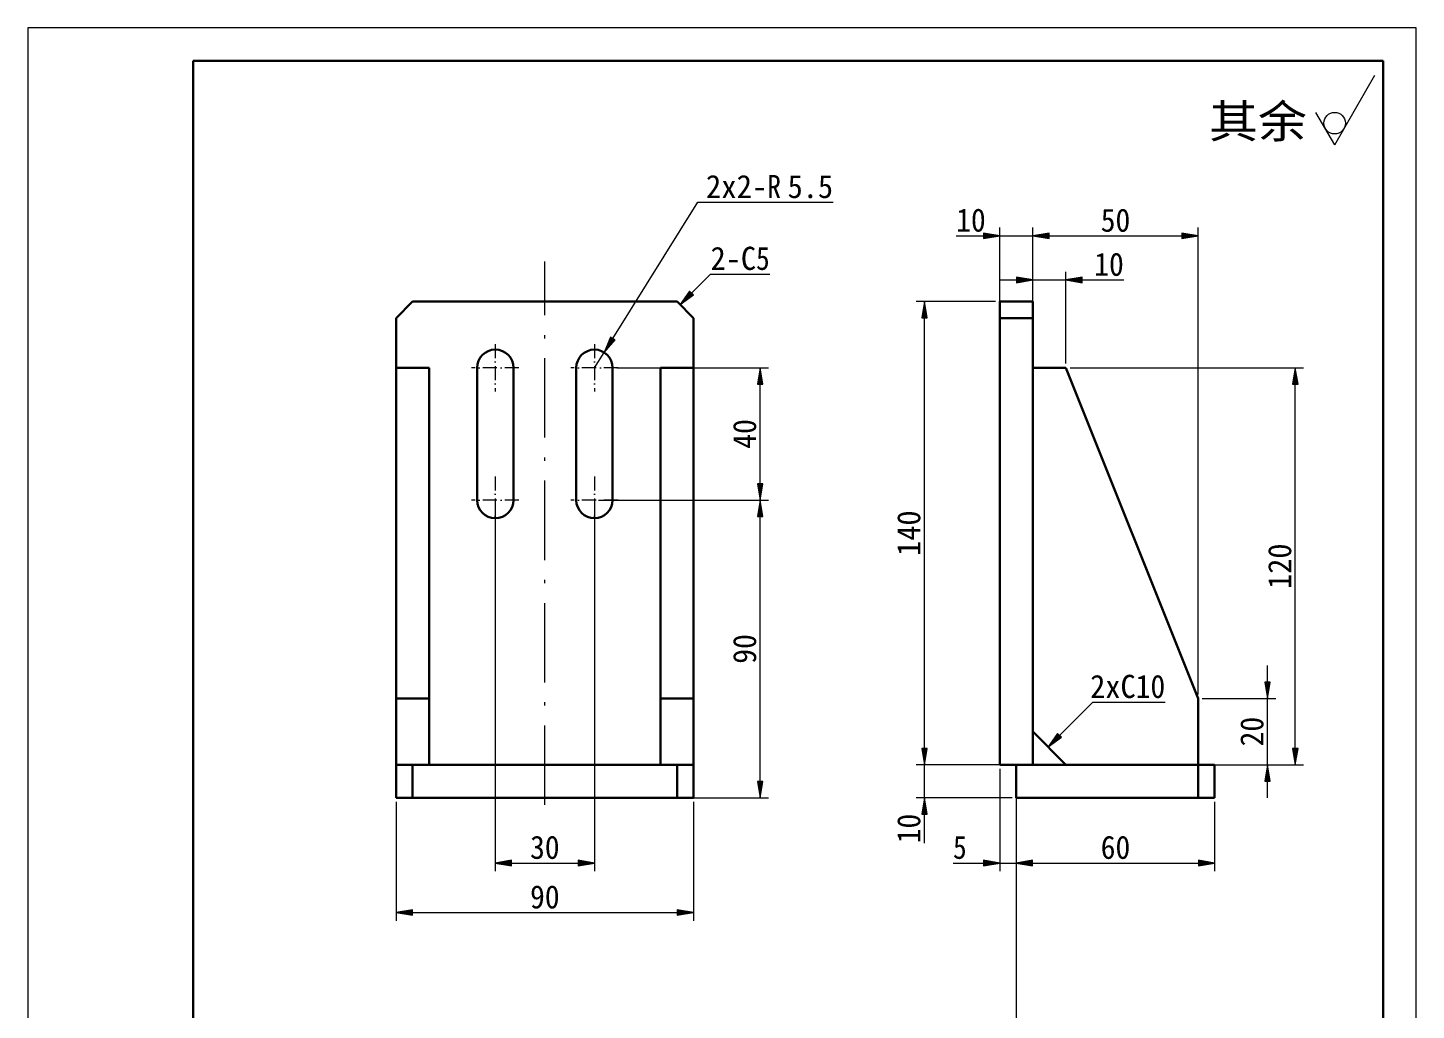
# Model space of a CAD drawing. Extents: x -157 to 67731, y -20850 to 580.
# Drawn here: x 0 to 210, y 148.5 to 297 of the extents above; entities that cross this region are included whole.
import ezdxf
from ezdxf.enums import TextEntityAlignment as Align

# ---------------------------------------------------------------- set-up
doc = ezdxf.new("R2010")
doc.units = 0
doc.linetypes.add('DASHDOT', pattern=[18.5, 12, -3, 0.5, -3])
doc.layers.get('0').update_dxf_attribs({"lineweight": 13})
doc.layers.add('__5', color=7, linetype='Continuous', lineweight=13)
doc.styles.get("Standard").update_dxf_attribs({"font": ''})
doc.styles.get('Standard').set_extended_font_data('SimSun')
doc.dimstyles.get("Standard").update_dxf_attribs({"dimtxt": 2.5, "dimasz": 2.5, "dimexe": 1.25, "dimexo": 0.625, "dimtad": 1, "dimtxsty": 'Standard', "dimcen": 2.5, "dimadec": 0, "dimazin": 0, "dimtfac": 1, "dimtmove": 0, "dimatfit": 0, "dimfxl": 0, "dimarcsym": 0})

# ---------------------------------------------------------------- blocks, each defined once
blk = doc.blocks.new('*D0')
at = {"layer": '__5', "color": 94, "lineweight": 13, "ltscale": 0.449181, "transparency": 16777216}
for p, q in [((55.71, 179.98), (55.71, 162.02)), ((100.71, 179.98), (100.71, 162.02))]:
    blk.add_line(p, q, dxfattribs=at)
at = {"layer": '__5', "color": 94, "lineweight": 13, "transparency": 16777216}
blk.add_line((58.17, 163.27), (98.24, 163.27), dxfattribs=at)
for points in [[(58.17, 163.68), (55.71, 163.27), (58.17, 162.85)], [(98.24, 162.85), (100.71, 163.27), (98.24, 163.68)]]:
    blk.add_lwpolyline(points, close=True, dxfattribs=at)
for points in [[(58.17, 163.68), (55.71, 163.27), (58.17, 163.68), (58.17, 162.85)], [(98.24, 162.85), (100.71, 163.27), (98.24, 162.85), (98.24, 163.68)]]:
    blk.add_solid(points, dxfattribs=at)
at = {"layer": '__5', "color": 94, "lineweight": 13, "transparency": 16777216, "width": 0.893612}
blk.add_text('90', height=3.5, dxfattribs=at).set_placement((75.97, 163.89), (80.44, 163.89), align=Align.FIT)
blk = doc.blocks.new('*D1')
at = {"layer": '__5', "color": 94, "lineweight": 13, "transparency": 16777216}
for p, q in [((86.33, 225.61), (112.03, 225.61)), ((110.78, 183.07), (110.78, 223.14))]:
    blk.add_line(p, q, dxfattribs=at)
at = {"layer": '__5', "color": 94, "lineweight": 13, "ltscale": 0.330015, "transparency": 16777216}
blk.add_line((98.83, 180.61), (112.03, 180.61), dxfattribs=at)
at = {"layer": '__5', "color": 94, "lineweight": 13, "transparency": 16777216}
for points in [[(111.2, 223.14), (110.78, 225.61), (110.37, 223.14)], [(110.37, 183.07), (110.78, 180.61), (111.2, 183.07)]]:
    blk.add_lwpolyline(points, close=True, dxfattribs=at)
for points in [[(111.2, 223.14), (110.78, 225.61), (111.2, 223.14), (110.37, 223.14)], [(110.37, 183.07), (110.78, 180.61), (110.37, 183.07), (111.2, 183.07)]]:
    blk.add_solid(points, dxfattribs=at)
at = {"layer": '__5', "color": 94, "lineweight": 13, "transparency": 16777216, "width": 0.893611}
blk.add_text('90', height=3.5, rotation=90, dxfattribs=at).set_placement((110.16, 200.87), (110.16, 205.35), align=Align.FIT)
blk = doc.blocks.new('*D2')
at = {"layer": '__5', "color": 94, "lineweight": 13, "transparency": 16777216}
for p, q in [((89.08, 245.61), (112.03, 245.61)), ((89.08, 225.61), (112.03, 225.61))]:
    blk.add_line(p, q, dxfattribs=at)
at = {"layer": '__5', "color": 94, "lineweight": 13, "ltscale": 0.376714, "transparency": 16777216}
blk.add_line((110.78, 228.07), (110.78, 243.14), dxfattribs=at)
at = {"layer": '__5', "color": 94, "lineweight": 13, "transparency": 16777216}
for points in [[(111.2, 243.14), (110.78, 245.61), (110.37, 243.14)], [(110.37, 228.07), (110.78, 225.61), (111.2, 228.07)]]:
    blk.add_lwpolyline(points, close=True, dxfattribs=at)
for points in [[(111.2, 243.14), (110.78, 245.61), (111.2, 243.14), (110.37, 243.14)], [(110.37, 228.07), (110.78, 225.61), (110.37, 228.07), (111.2, 228.07)]]:
    blk.add_solid(points, dxfattribs=at)
at = {"layer": '__5', "color": 94, "lineweight": 13, "transparency": 16777216, "width": 0.893612}
blk.add_text('40', height=3.5, rotation=90, dxfattribs=at).set_placement((110.16, 233.37), (110.16, 237.85), align=Align.FIT)
blk = doc.blocks.new('*D3')
at = {"layer": '__5', "color": 94, "lineweight": 13, "transparency": 16777216}
for p, q in [((70.71, 224.98), (70.71, 169.5)), ((85.71, 224.98), (85.71, 169.5))]:
    blk.add_line(p, q, dxfattribs=at)
at = {"layer": '__5', "color": 94, "lineweight": 13, "ltscale": 0.251714, "transparency": 16777216}
blk.add_line((73.17, 170.75), (83.24, 170.75), dxfattribs=at)
at = {"layer": '__5', "color": 94, "lineweight": 13, "transparency": 16777216}
for points in [[(73.17, 171.17), (70.71, 170.75), (73.17, 170.34)], [(83.24, 170.34), (85.71, 170.75), (83.24, 171.17)]]:
    blk.add_lwpolyline(points, close=True, dxfattribs=at)
for points in [[(73.17, 171.17), (70.71, 170.75), (73.17, 171.17), (73.17, 170.34)], [(83.24, 170.34), (85.71, 170.75), (83.24, 170.34), (83.24, 171.17)]]:
    blk.add_solid(points, dxfattribs=at)
at = {"layer": '__5', "color": 94, "lineweight": 13, "transparency": 16777216, "width": 0.893612}
blk.add_text('30', height=3.5, dxfattribs=at).set_placement((75.97, 171.38), (80.44, 171.38), align=Align.FIT)
blk = doc.blocks.new('*D4')
at = {"layer": '__5', "color": 94, "lineweight": 13, "transparency": 16777216}
for p, q in [((88.47, 250.03), (101.35, 270.64)), ((101.35, 270.64), (121.8, 270.64))]:
    blk.add_line(p, q, dxfattribs=at)
at = {"layer": '__5', "color": 94, "lineweight": 13, "ltscale": 0.06875, "transparency": 16777216}
blk.add_line((85.71, 245.61), (87.16, 247.94), dxfattribs=at)
at = {"layer": '__5', "color": 94, "lineweight": 13, "transparency": 16777216}
blk.add_lwpolyline([(88.12, 250.25), (87.16, 247.94), (88.82, 249.81)], close=True, dxfattribs=at)
blk.add_solid([(88.12, 250.25), (87.16, 247.94), (88.12, 250.25), (88.82, 249.81)], dxfattribs=at)
for s, width, p, p2 in [('2x2-', 0.928573, (102.56, 271.26), (111.86, 271.26)), ('R', 0.823689, (111.86, 271.26), (113.92, 271.26)), ('5.5', 0.916919, (114.92, 271.26), (121.8, 271.26))]:
    blk.add_text(s, height=3.5, dxfattribs=dict(at, width=width)).set_placement(p, p2, align=Align.FIT)
blk = doc.blocks.new('*D5')
at = {"layer": '__5', "color": 94, "lineweight": 13, "ltscale": 0.262006, "transparency": 16777216}
for p, q in [((149.51, 179.98), (149.51, 169.5)), ((179.51, 179.98), (179.51, 169.5))]:
    blk.add_line(p, q, dxfattribs=at)
at = {"layer": '__5', "color": 94, "lineweight": 13, "transparency": 16777216}
blk.add_line((151.98, 170.75), (177.05, 170.75), dxfattribs=at)
for points in [[(151.98, 171.17), (149.51, 170.75), (151.98, 170.34)], [(177.05, 170.34), (179.51, 170.75), (177.05, 171.17)]]:
    blk.add_lwpolyline(points, close=True, dxfattribs=at)
for points in [[(151.98, 171.17), (149.51, 170.75), (151.98, 171.17), (151.98, 170.34)], [(177.05, 170.34), (179.51, 170.75), (177.05, 170.34), (177.05, 171.17)]]:
    blk.add_solid(points, dxfattribs=at)
at = {"layer": '__5', "color": 94, "lineweight": 13, "transparency": 16777216, "width": 0.893612}
blk.add_text('60', height=3.5, dxfattribs=at).set_placement((162.28, 171.38), (166.75, 171.38), align=Align.FIT)
blk = doc.blocks.new('*D6')
at = {"layer": '__5', "color": 94, "lineweight": 13, "ltscale": 0.387006, "transparency": 16777216}
blk.add_line((147.01, 184.98), (147.01, 169.5), dxfattribs=at)
at = {"layer": '__5', "color": 94, "lineweight": 13, "ltscale": 0.262006, "transparency": 16777216}
blk.add_line((149.51, 179.98), (149.51, 169.5), dxfattribs=at)
at = {"layer": '__5', "color": 94, "lineweight": 13, "ltscale": 0.114895, "transparency": 16777216}
blk.add_line((139.95, 170.75), (144.55, 170.75), dxfattribs=at)
at = {"layer": '__5', "color": 94, "lineweight": 13, "ltscale": 0.0625, "transparency": 16777216}
blk.add_line((147.01, 170.75), (149.51, 170.75), dxfattribs=at)
at = {"layer": '__5', "color": 94, "lineweight": 13, "ltscale": 0.063357, "transparency": 16777216}
blk.add_line((151.98, 170.75), (154.51, 170.75), dxfattribs=at)
at = {"layer": '__5', "color": 94, "lineweight": 13, "transparency": 16777216}
for points in [[(144.55, 170.34), (147.01, 170.75), (144.55, 171.17)], [(151.98, 171.17), (149.51, 170.75), (151.98, 170.34)]]:
    blk.add_lwpolyline(points, close=True, dxfattribs=at)
for points in [[(144.55, 170.34), (147.01, 170.75), (144.55, 170.34), (144.55, 171.17)], [(151.98, 171.17), (149.51, 170.75), (151.98, 171.17), (151.98, 170.34)]]:
    blk.add_solid(points, dxfattribs=at)
at = {"layer": '__5', "color": 94, "lineweight": 13, "transparency": 16777216, "width": 0.823689}
blk.add_text('5', height=3.5, dxfattribs=at).set_placement((139.95, 171.38), (142.01, 171.38), align=Align.FIT)
blk = doc.blocks.new('*D7')
at = {"layer": '__5', "color": 94, "lineweight": 13, "ltscale": 0.063357, "transparency": 16777216}
blk.add_line((135.61, 188.07), (135.61, 190.61), dxfattribs=at)
at = {"layer": '__5', "color": 94, "lineweight": 13, "transparency": 16777216}
blk.add_line((156.39, 185.61), (134.36, 185.61), dxfattribs=at)
at = {"layer": '__5', "color": 94, "lineweight": 13, "ltscale": 0.125, "transparency": 16777216}
blk.add_line((135.61, 180.61), (135.61, 185.61), dxfattribs=at)
at = {"layer": '__5', "color": 94, "lineweight": 13, "ltscale": 0.363059, "transparency": 16777216}
blk.add_line((148.89, 180.61), (134.36, 180.61), dxfattribs=at)
at = {"layer": '__5', "color": 94, "lineweight": 13, "ltscale": 0.110411, "transparency": 16777216}
blk.add_line((135.61, 173.73), (135.61, 178.14), dxfattribs=at)
at = {"layer": '__5', "color": 94, "lineweight": 13, "transparency": 16777216}
for points in [[(135.2, 188.07), (135.61, 185.61), (136.03, 188.07)], [(136.03, 178.14), (135.61, 180.61), (135.2, 178.14)]]:
    blk.add_lwpolyline(points, close=True, dxfattribs=at)
for points in [[(135.2, 188.07), (135.61, 185.61), (135.2, 188.07), (136.03, 188.07)], [(136.03, 178.14), (135.61, 180.61), (136.03, 178.14), (135.2, 178.14)]]:
    blk.add_solid(points, dxfattribs=at)
at = {"layer": '__5', "color": 94, "lineweight": 13, "transparency": 16777216, "width": 0.893612}
blk.add_text('10', height=3.5, rotation=90, dxfattribs=at).set_placement((134.99, 173.73), (134.99, 178.2), align=Align.FIT)
blk = doc.blocks.new('*D8')
at = {"layer": '__5', "color": 94, "lineweight": 13, "transparency": 16777216}
for p, q in [((157.64, 245.61), (192.96, 245.61)), ((191.71, 188.07), (191.71, 243.14))]:
    blk.add_line(p, q, dxfattribs=at)
at = {"layer": '__5', "color": 94, "lineweight": 13, "ltscale": 0.383147, "transparency": 16777216}
blk.add_line((177.64, 185.61), (192.96, 185.61), dxfattribs=at)
at = {"layer": '__5', "color": 94, "lineweight": 13, "transparency": 16777216}
for points in [[(192.13, 243.14), (191.71, 245.61), (191.3, 243.14)], [(191.3, 188.07), (191.71, 185.61), (192.13, 188.07)]]:
    blk.add_lwpolyline(points, close=True, dxfattribs=at)
for points in [[(192.13, 243.14), (191.71, 245.61), (192.13, 243.14), (191.3, 243.14)], [(191.3, 188.07), (191.71, 185.61), (191.3, 188.07), (192.13, 188.07)]]:
    blk.add_solid(points, dxfattribs=at)
at = {"layer": '__5', "color": 94, "lineweight": 13, "transparency": 16777216, "width": 0.916919}
blk.add_text('120', height=3.5, rotation=90, dxfattribs=at).set_placement((191.09, 212.17), (191.09, 219.05), align=Align.FIT)
blk = doc.blocks.new('*D9')
at = {"layer": '__5', "color": 94, "lineweight": 13, "transparency": 16777216}
for p, q in [((152.01, 246.23), (152.01, 266.79)), ((177.01, 196.23), (177.01, 266.79)), ((154.48, 265.54), (174.55, 265.54))]:
    blk.add_line(p, q, dxfattribs=at)
for points in [[(154.48, 265.96), (152.01, 265.54), (154.48, 265.13)], [(174.55, 265.13), (177.01, 265.54), (174.55, 265.96)]]:
    blk.add_lwpolyline(points, close=True, dxfattribs=at)
for points in [[(154.48, 265.96), (152.01, 265.54), (154.48, 265.96), (154.48, 265.13)], [(174.55, 265.13), (177.01, 265.54), (174.55, 265.13), (174.55, 265.96)]]:
    blk.add_solid(points, dxfattribs=at)
at = {"layer": '__5', "color": 94, "lineweight": 13, "transparency": 16777216, "width": 0.893612}
blk.add_text('50', height=3.5, dxfattribs=at).set_placement((162.28, 266.17), (166.75, 266.17), align=Align.FIT)
blk = doc.blocks.new('*D10')
at = {"layer": '__5', "color": 94, "lineweight": 13, "ltscale": 0.063357, "transparency": 16777216}
blk.add_line((147.01, 258.88), (149.55, 258.88), dxfattribs=at)
at = {"layer": '__5', "color": 94, "lineweight": 13, "ltscale": 0.347446, "transparency": 16777216}
for p, q in [((152.01, 246.23), (152.01, 260.13)), ((157.01, 246.23), (157.01, 260.13))]:
    blk.add_line(p, q, dxfattribs=at)
at = {"layer": '__5', "color": 94, "lineweight": 13, "ltscale": 0.125, "transparency": 16777216}
blk.add_line((152.01, 258.88), (157.01, 258.88), dxfattribs=at)
at = {"layer": '__5', "color": 94, "lineweight": 13, "ltscale": 0.157345, "transparency": 16777216}
blk.add_line((159.48, 258.88), (165.77, 258.88), dxfattribs=at)
at = {"layer": '__5', "color": 94, "lineweight": 13, "transparency": 16777216}
for points in [[(149.55, 258.47), (152.01, 258.88), (149.55, 259.29)], [(159.48, 259.29), (157.01, 258.88), (159.48, 258.47)]]:
    blk.add_lwpolyline(points, close=True, dxfattribs=at)
for points in [[(149.55, 258.47), (152.01, 258.88), (149.55, 258.47), (149.55, 259.29)], [(159.48, 259.29), (157.01, 258.88), (159.48, 259.29), (159.48, 258.47)]]:
    blk.add_solid(points, dxfattribs=at)
at = {"layer": '__5', "color": 94, "lineweight": 13, "transparency": 16777216, "width": 0.893612}
blk.add_text('10', height=3.5, dxfattribs=at).set_placement((161.3, 259.51), (165.77, 259.51), align=Align.FIT)
blk = doc.blocks.new('*D11')
at = {"layer": '__5', "color": 94, "lineweight": 13, "ltscale": 0.063357, "transparency": 16777216}
for p, q in [((187.51, 198.07), (187.51, 200.61)), ((187.51, 180.61), (187.51, 183.14))]:
    blk.add_line(p, q, dxfattribs=at)
at = {"layer": '__5', "color": 94, "lineweight": 13, "ltscale": 0.277966, "transparency": 16777216}
for p, q in [((177.64, 195.61), (188.76, 195.61)), ((177.64, 185.61), (188.76, 185.61))]:
    blk.add_line(p, q, dxfattribs=at)
at = {"layer": '__5', "color": 94, "lineweight": 13, "ltscale": 0.25, "transparency": 16777216}
blk.add_line((187.51, 185.61), (187.51, 195.61), dxfattribs=at)
at = {"layer": '__5', "color": 94, "lineweight": 13, "transparency": 16777216}
for points in [[(187.09, 198.07), (187.51, 195.61), (187.92, 198.07)], [(187.92, 183.14), (187.51, 185.61), (187.09, 183.14)]]:
    blk.add_lwpolyline(points, close=True, dxfattribs=at)
for points in [[(187.09, 198.07), (187.51, 195.61), (187.09, 198.07), (187.92, 198.07)], [(187.92, 183.14), (187.51, 185.61), (187.92, 183.14), (187.09, 183.14)]]:
    blk.add_solid(points, dxfattribs=at)
at = {"layer": '__5', "color": 94, "lineweight": 13, "transparency": 16777216, "width": 0.893612}
blk.add_text('20', height=3.5, rotation=90, dxfattribs=at).set_placement((186.88, 188.37), (186.88, 192.85), align=Align.FIT)
blk = doc.blocks.new('*D12')
at = {"layer": '__5', "color": 94, "lineweight": 13, "ltscale": 0.300559, "transparency": 16777216}
for p, q in [((146.39, 255.61), (134.36, 255.61)), ((146.39, 185.61), (134.36, 185.61))]:
    blk.add_line(p, q, dxfattribs=at)
at = {"layer": '__5', "color": 94, "lineweight": 13, "transparency": 16777216}
blk.add_line((135.61, 188.07), (135.61, 253.14), dxfattribs=at)
for points in [[(136.03, 253.14), (135.61, 255.61), (135.2, 253.14)], [(135.2, 188.07), (135.61, 185.61), (136.03, 188.07)]]:
    blk.add_lwpolyline(points, close=True, dxfattribs=at)
for points in [[(136.03, 253.14), (135.61, 255.61), (136.03, 253.14), (135.2, 253.14)], [(135.2, 188.07), (135.61, 185.61), (135.2, 188.07), (136.03, 188.07)]]:
    blk.add_solid(points, dxfattribs=at)
at = {"layer": '__5', "color": 94, "lineweight": 13, "transparency": 16777216, "width": 0.916919}
blk.add_text('140', height=3.5, rotation=90, dxfattribs=at).set_placement((134.99, 217.17), (134.99, 224.05), align=Align.FIT)
blk = doc.blocks.new('*D13')
at = {"layer": '__5', "color": 94, "lineweight": 13, "ltscale": 0.327043, "transparency": 16777216}
for p, q in [((147.01, 253.73), (147.01, 266.82)), ((152.01, 253.73), (152.01, 266.82))]:
    blk.add_line(p, q, dxfattribs=at)
at = {"layer": '__5', "color": 94, "lineweight": 13, "ltscale": 0.103156, "transparency": 16777216}
blk.add_line((140.42, 265.57), (144.55, 265.57), dxfattribs=at)
at = {"layer": '__5', "color": 94, "lineweight": 13, "ltscale": 0.125, "transparency": 16777216}
blk.add_line((147.01, 265.57), (152.01, 265.57), dxfattribs=at)
at = {"layer": '__5', "color": 94, "lineweight": 13, "ltscale": 0.063357, "transparency": 16777216}
blk.add_line((154.48, 265.57), (157.01, 265.57), dxfattribs=at)
at = {"layer": '__5', "color": 94, "lineweight": 13, "transparency": 16777216}
for points in [[(144.55, 265.15), (147.01, 265.57), (144.55, 265.98)], [(154.48, 265.98), (152.01, 265.57), (154.48, 265.15)]]:
    blk.add_lwpolyline(points, close=True, dxfattribs=at)
for points in [[(144.55, 265.15), (147.01, 265.57), (144.55, 265.15), (144.55, 265.98)], [(154.48, 265.98), (152.01, 265.57), (154.48, 265.98), (154.48, 265.15)]]:
    blk.add_solid(points, dxfattribs=at)
at = {"layer": '__5', "color": 94, "lineweight": 13, "transparency": 16777216, "width": 0.893611}
blk.add_text('10', height=3.5, dxfattribs=at).set_placement((140.42, 266.19), (144.89, 266.19), align=Align.FIT)

msp = doc.modelspace()

# ---------------------------------------------------------------- linework, layer by layer
at = {"color": 5, "lineweight": 13}
for p, q in [((210, 297), (0, 297)), ((0, 297), (0, 0)), ((210, 0), (210, 297))]:
    msp.add_line(p, q, dxfattribs=at)
at = {"color": 7, "lineweight": 35}
for p, q in [((25, 292), (205, 292)), ((25, 292), (25, 5)), ((205, 5), (205, 292))]:
    msp.add_line(p, q, dxfattribs=at)
msp.add_line((149.5117, 180.6091), (149.5117, 111.2611))
at = {"layer": '__5', "color": 6, "lineweight": 13, "ltscale": 0.303109}
msp.add_line((197.6643, 279.3143), (203.7265, 289.8143), dxfattribs=at)
at = {"layer": '__5', "color": 6, "lineweight": 13, "ltscale": 0.141451}
msp.add_line((197.6643, 279.3143), (194.8353, 284.2143), dxfattribs=at)
at = {"layer": '__5', "color": 150, "linetype": 'DASHDOT', "lineweight": 13}
msp.add_line((78.2074, 179.5456), (78.2074, 261.6727), dxfattribs=at)
at = {"layer": '__5', "color": 94, "lineweight": 13, "ltscale": 0.101421}
msp.add_line((100.3976, 256.906), (103.2662, 259.7747), dxfattribs=at)
at = {"layer": '__5', "color": 94, "lineweight": 13, "ltscale": 0.22365}
msp.add_line((103.2662, 259.7747), (112.2122, 259.7747), dxfattribs=at)
at = {"layer": '__5', "color": 7, "lineweight": 35, "ltscale": 0.088388}
for p, q in [((58.2074, 255.6091), (55.7074, 253.1091)), ((100.7074, 253.1091), (98.2074, 255.6091))]:
    msp.add_line(p, q, dxfattribs=at)
at = {"layer": '__5', "color": 7, "lineweight": 35}
for p, q in [((98.2074, 255.6091), (58.2074, 255.6091)), ((100.7074, 185.6091), (100.7074, 253.1091)), ((147.0117, 185.6091), (147.0117, 253.1091)), ((152.0117, 185.6091), (152.0117, 253.1091)), ((55.7074, 245.6091), (55.7074, 195.6091)), ((60.7074, 245.6091), (60.7074, 195.6091)), ((67.9574, 225.6091), (67.9574, 245.6091)), ((73.4574, 245.6091), (73.4574, 225.6091)), ((82.9574, 225.6091), (82.9574, 245.6091)), ((88.4574, 245.6091), (88.4574, 225.6091)), ((95.7074, 245.6091), (95.7074, 195.6091)), ((100.7074, 245.6091), (100.7074, 195.6091)), ((152.0117, 190.6091), (152.0117, 245.6091)), ((157.0117, 245.6091), (177.0117, 195.6091)), ((98.2074, 185.6091), (58.2074, 185.6091)), ((95.7074, 185.6091), (60.7074, 185.6091)), ((177.0117, 185.6091), (149.5117, 185.6091)), ((177.0117, 185.6091), (157.0117, 185.6091)), ((98.2074, 180.6091), (58.2074, 180.6091)), ((177.0117, 180.6091), (149.5117, 180.6091))]:
    msp.add_line(p, q, dxfattribs=at)
at = {"layer": '__5', "color": 7, "lineweight": 35, "ltscale": 0.0625}
for p, q in [((147.0117, 253.1091), (147.0117, 255.6091)), ((152.0117, 255.6091), (152.0117, 253.1091)), ((58.2074, 185.6091), (55.7074, 185.6091)), ((100.7074, 185.6091), (98.2074, 185.6091)), ((179.5117, 185.6091), (177.0117, 185.6091)), ((58.2074, 180.6091), (55.7074, 180.6091)), ((100.7074, 180.6091), (98.2074, 180.6091)), ((179.5117, 180.6091), (177.0117, 180.6091))]:
    msp.add_line(p, q, dxfattribs=at)
at = {"layer": '__5', "color": 7, "lineweight": 35, "ltscale": 0.125}
for p, q in [((147.0117, 255.6091), (152.0117, 255.6091)), ((147.0117, 253.1091), (152.0117, 253.1091)), ((55.7074, 245.6091), (60.7074, 245.6091)), ((95.7074, 245.6091), (100.7074, 245.6091)), ((152.0117, 245.6091), (157.0117, 245.6091)), ((55.7074, 195.6091), (60.7074, 195.6091)), ((95.7074, 195.6091), (100.7074, 195.6091)), ((55.7074, 185.6091), (55.7074, 180.6091)), ((55.7074, 185.6091), (60.7074, 185.6091)), ((58.2074, 185.6091), (58.2074, 180.6091)), ((95.7074, 185.6091), (100.7074, 185.6091)), ((98.2074, 180.6091), (98.2074, 185.6091)), ((100.7074, 180.6091), (100.7074, 185.6091)), ((152.0117, 185.6091), (147.0117, 185.6091)), ((149.5117, 180.6091), (149.5117, 185.6091)), ((177.0117, 185.6091), (177.0117, 180.6091)), ((179.5117, 185.6091), (179.5117, 180.6091))]:
    msp.add_line(p, q, dxfattribs=at)
at = {"layer": '__5', "color": 7, "lineweight": 35, "ltscale": 0.1875}
msp.add_line((55.7074, 245.6091), (55.7074, 253.1091), dxfattribs=at)
at = {"layer": '__5', "color": 6, "linetype": 'DASHDOT', "lineweight": 13, "ltscale": 0.17875}
for p, q in [((70.7074, 249.1841), (70.7074, 242.0341)), ((85.7074, 249.1841), (85.7074, 242.0341)), ((74.2824, 245.6091), (67.1324, 245.6091)), ((89.2824, 245.6091), (82.1324, 245.6091)), ((70.7074, 229.1841), (70.7074, 222.0341)), ((85.7074, 229.1841), (85.7074, 222.0341)), ((74.2824, 225.6091), (67.1324, 225.6091)), ((89.2824, 225.6091), (82.1324, 225.6091))]:
    msp.add_line(p, q, dxfattribs=at)
at = {"layer": '__5', "color": 7, "lineweight": 35, "ltscale": 0.25}
for p, q in [((55.7074, 195.6091), (55.7074, 185.6091)), ((60.7074, 195.6091), (60.7074, 185.6091)), ((95.7074, 195.6091), (95.7074, 185.6091)), ((100.7074, 195.6091), (100.7074, 185.6091)), ((177.0117, 195.6091), (177.0117, 185.6091))]:
    msp.add_line(p, q, dxfattribs=at)
at = {"layer": '__5', "color": 94, "lineweight": 13, "ltscale": 0.177564}
msp.add_line((156.0582, 190.0497), (161.0804, 195.0719), dxfattribs=at)
at = {"layer": '__5', "color": 94, "lineweight": 13, "ltscale": 0.2739}
msp.add_line((161.0804, 195.0719), (172.0364, 195.0719), dxfattribs=at)
at = {"layer": '__5', "color": 7, "lineweight": 35, "ltscale": 0.176777}
msp.add_line((157.0117, 185.6091), (152.0117, 190.6091), dxfattribs=at)
at = {"layer": '__5', "color": 94, "lineweight": 13}
for points in [[(100.1058, 257.1978), (98.654, 255.1625), (100.6893, 256.6143)], [(155.7664, 190.3415), (154.3147, 188.3062), (156.3499, 189.7579)]]:
    msp.add_lwpolyline(points, close=True, dxfattribs=at)
at = {"layer": '__5', "color": 6, "lineweight": 13}
msp.add_circle((197.6643, 282.581), 1.6333, dxfattribs=at)
at = {"layer": '__5', "color": 7, "lineweight": 35}
for centre, start, end in [((70.7074, 245.6091), 0, 180), ((85.7074, 245.6091), 0, 180), ((70.7074, 225.6091), 180, 360), ((85.7074, 225.6091), 180, 360)]:
    msp.add_arc(centre, 2.75, start, end, dxfattribs=at)
at = {"layer": '__5', "color": 94, "lineweight": 13}
for points in [[(100.1058, 257.1978), (98.654, 255.1625), (100.1058, 257.1978), (100.6893, 256.6143)], [(155.7664, 190.3415), (154.3147, 188.3062), (155.7664, 190.3415), (156.3499, 189.7579)]]:
    msp.add_solid(points, dxfattribs=at)

# ---------------------------------------------------------------- texts
msp.add_text('其余', height=5, dxfattribs=at).set_placement((178.6643, 280.3548), (193.462, 280.3548), align=Align.FIT)
at = {"layer": '__5', "color": 94, "lineweight": 13, "width": 0.68}
for s, p, p2 in [('2-C', (103.2661, 260.3997), (110.1507, 260.3997)), ('5', (110.1507, 260.3997), (112.2122, 260.3997)), ('2xC', (160.6788, 195.6969), (167.5634, 195.6969)), ('10', (167.5634, 195.6969), (172.0364, 195.6969))]:
    msp.add_text(s, height=3.5, dxfattribs=at).set_placement(p, p2, align=Align.FIT)

# ---------------------------------------------------------------- dimensions: what is measured, and where the dimension line sits
at = {"layer": '__5', "color": 0, "lineweight": 0}
dim = msp.add_radius_dim(center=(85.7074, 245.6091), mpoint=(87.1649, 247.9412), text='2x2-<>', dimstyle='Standard', override={"dimlfac": 2}, dxfattribs=at)
dim.commit()
dim.dimension.update_dxf_attribs({"geometry": '*D4', "text_midpoint": (105.4584, 277.2118), "dimtype": 164})
for base, p1, p2, angle, picture, middle, dimtype in [((152.0117, 265.5659), (147.0117, 253.1091), (152.0117, 253.1091), 0, '*D13', (142.6562, 265.5659), 161), ((177.0117, 265.5435), (152.0117, 245.6091), (177.0117, 195.6091), 359.998092, '*D9', (164.5117, 265.5435), 160), ((157.0117, 258.882), (152.0117, 245.6091), (157.0117, 245.6091), 0, '*D10', (163.5347, 258.882), 161), ((135.6143, 185.6091), (147.0117, 255.6091), (147.0117, 185.6091), 270, '*D12', (135.6143, 220.6091), 161), ((110.783, 245.6091), (88.4574, 225.6091), (88.4574, 245.6091), 90, '*D2', (110.783, 235.6091), 161), ((191.7126, 185.6091), (157.0117, 245.6091), (177.0117, 185.6091), 269.998569, '*D8', (191.7126, 215.6091), 160), ((85.7074, 170.7539), (70.7074, 225.6091), (85.7074, 225.6091), 0, '*D3', (78.2074, 170.7539), 161), ((110.783, 180.6091), (85.7074, 225.6091), (98.2074, 180.6091), 269.998569, '*D1', (110.783, 203.1091), 160), ((187.5053, 185.6091), (177.0117, 195.6091), (177.0117, 185.6091), 270, '*D11', (187.5053, 190.6091), 161), ((135.6143, 180.6091), (157.0117, 185.6091), (149.5117, 180.6091), 269.998569, '*D7', (135.6143, 175.9635), 160), ((147.0117, 170.7539), (149.5117, 180.6091), (147.0117, 185.6091), 179.999046, '*D6', (140.9809, 170.7539), 160), ((100.7074, 163.2669), (55.7074, 180.6091), (100.7074, 180.6091), 0, '*D0', (78.2074, 163.2669), 161), ((149.5117, 170.7539), (179.5117, 180.6091), (149.5117, 180.6091), 180, '*D5', (164.5117, 170.7539), 161)]:
    dim = msp.add_linear_dim(base=base, p1=p1, p2=p2, angle=angle, dimstyle='Standard', override={"dimlfac": 2}, dxfattribs=at)
    dim.commit()
    dim.dimension.update_dxf_attribs({"geometry": picture, "text_midpoint": middle, "dimtype": dimtype})

doc.saveas('drawing.dxf')
